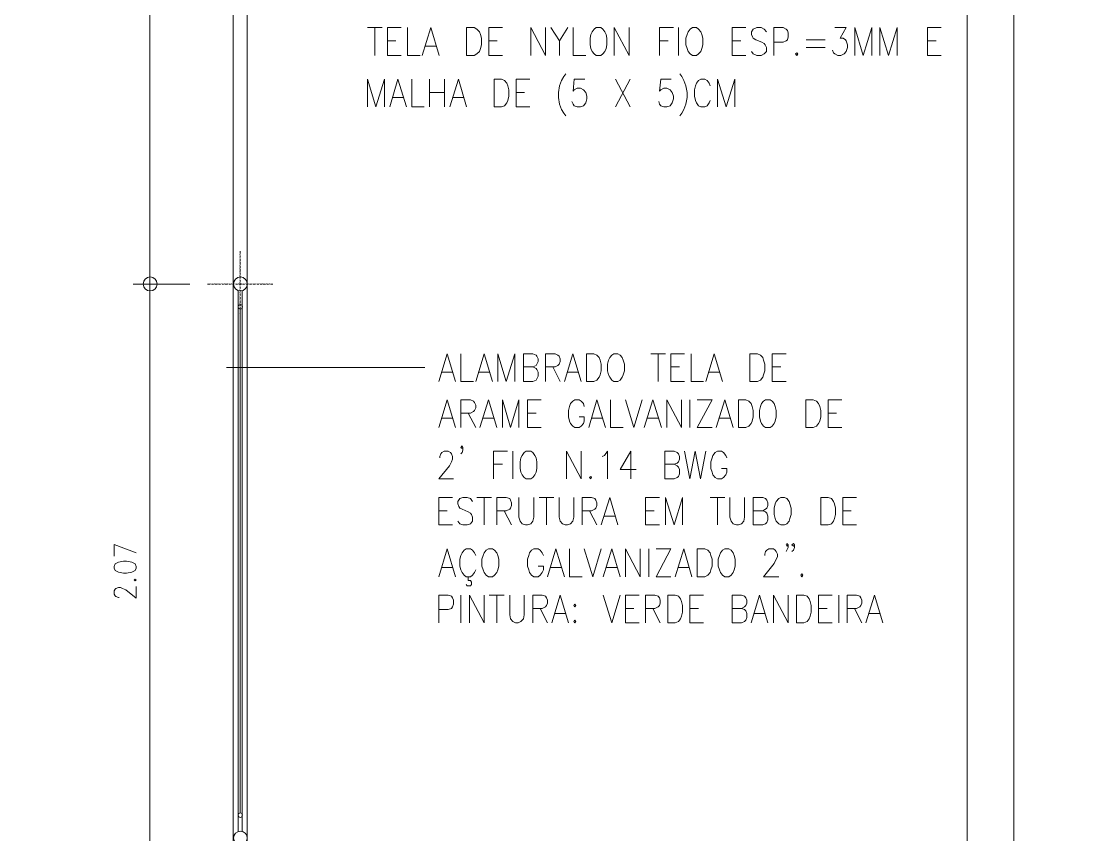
# Model space of a CAD drawing. Header units: millimetres. Extents: x 2928 to 3112, y 1220 to 1280.
# Drawn here: x 3067.89 to 3075.62, y 1264.13 to 1270 of the extents above; entities that cross this region are included whole.
import ezdxf

# ---------------------------------------------------------------- set-up
doc = ezdxf.new("R2010")
doc.units = ezdxf.units.MM

msp = doc.modelspace()

# ---------------------------------------------------------------- linework, layer by layer
at = {"color": 7, "linetype": 'Continuous', "lineweight": 20, "true_color": 0x000007}
for points in [[(3050.32489, 1258.80136), (3049.20514, 1258.80136), (3049.20514, 1278.52352), (3074.72122, 1278.52352), (3074.72122, 1258.80136), (3060.82607, 1258.80136)], [(3070.38943, 1269.95752), (3070.49528, 1269.95752), (3070.49528, 1269.95752)], [(3070.44235, 1269.95752), (3070.44235, 1269.75573), (3070.44235, 1269.75573)], [(3070.53332, 1269.75573), (3070.53332, 1269.95752), (3070.63256, 1269.95752)], [(3070.67887, 1269.95752), (3070.67887, 1269.75573), (3070.76984, 1269.75573)], [(3070.78473, 1269.75573), (3070.84593, 1269.95752), (3070.90713, 1269.75573)], [(3071.26604, 1269.75573), (3071.26604, 1269.95752), (3071.36528, 1269.95752)], [(3071.57037, 1269.75573), (3071.57037, 1269.95752), (3071.67623, 1269.75573), (3071.67623, 1269.95752)], [(3071.71427, 1269.95752), (3071.77547, 1269.86159), (3071.77547, 1269.75573)], [(3071.83667, 1269.95752), (3071.77547, 1269.86159), (3071.77547, 1269.86159)], [(3071.87471, 1269.95752), (3071.87471, 1269.75573), (3071.96568, 1269.75573)], [(3072.17077, 1269.75573), (3072.17077, 1269.95752), (3072.27994, 1269.75573), (3072.27994, 1269.95752)], [(3072.49992, 1269.75573), (3072.49992, 1269.95752), (3072.59916, 1269.95752)], [(3072.6372, 1269.95752), (3072.6372, 1269.75573), (3072.6372, 1269.75573)], [(3073.02423, 1269.75573), (3073.02423, 1269.95752), (3073.12347, 1269.95752)], [(3073.27067, 1269.92774), (3073.25413, 1269.94594), (3073.23263, 1269.95752), (3073.20121, 1269.95752), (3073.1764, 1269.94594), (3073.16317, 1269.92774), (3073.16317, 1269.9079), (3073.17144, 1269.8897), (3073.1764, 1269.88143), (3073.19459, 1269.86986), (3073.23925, 1269.85166), (3073.25413, 1269.84339), (3073.2624, 1269.83181), (3073.27067, 1269.81362), (3073.27067, 1269.7855), (3073.25413, 1269.76731), (3073.23263, 1269.75573), (3073.20121, 1269.75573), (3073.1764, 1269.76731), (3073.16317, 1269.7855)], [(3073.3236, 1269.75573), (3073.3236, 1269.95752), (3073.39142, 1269.95752), (3073.41457, 1269.94594), (3073.42284, 1269.93767), (3073.42946, 1269.91947), (3073.42946, 1269.8897), (3073.42284, 1269.86986), (3073.41457, 1269.86159), (3073.39142, 1269.85166), (3073.3236, 1269.85166)], [(3073.76522, 1269.95752), (3073.84792, 1269.95752), (3073.80326, 1269.88143), (3073.82476, 1269.88143), (3073.8413, 1269.86986), (3073.84792, 1269.86159), (3073.85619, 1269.83181), (3073.85619, 1269.81362), (3073.84792, 1269.7855), (3073.83303, 1269.76731), (3073.80987, 1269.75573), (3073.78672, 1269.75573), (3073.76522, 1269.76731), (3073.75695, 1269.77558), (3073.74868, 1269.79377)], [(3073.90911, 1269.75573), (3073.90911, 1269.95752), (3073.97031, 1269.75573), (3074.03316, 1269.95752), (3074.03316, 1269.75573)], [(3074.09105, 1269.75573), (3074.09105, 1269.95752), (3074.1539, 1269.75573), (3074.2151, 1269.95752), (3074.2151, 1269.75573)], [(3074.43508, 1269.75573), (3074.43508, 1269.95752), (3074.53432, 1269.95752)], [(3070.53332, 1269.86159), (3070.59452, 1269.86159), (3070.59452, 1269.86159)], [(3071.26604, 1269.86159), (3071.32724, 1269.86159), (3071.32724, 1269.86159)], [(3072.49992, 1269.86159), (3072.56111, 1269.86159), (3072.56111, 1269.86159)], [(3073.02423, 1269.86159), (3073.08543, 1269.86159), (3073.08543, 1269.86159)], [(3073.55847, 1269.86986), (3073.69575, 1269.86986), (3073.69575, 1269.86986)], [(3074.43508, 1269.86159), (3074.49628, 1269.86159), (3074.49628, 1269.86159)], [(3070.80789, 1269.82354), (3070.88397, 1269.82354), (3070.88397, 1269.82354)], [(3073.55847, 1269.81362), (3073.69575, 1269.81362), (3073.69575, 1269.81362)], [(3070.53332, 1269.75573), (3070.63256, 1269.75573), (3070.63256, 1269.75573)], [(3071.26604, 1269.75573), (3071.36528, 1269.75573), (3071.36528, 1269.75573)], [(3073.02423, 1269.75573), (3073.12347, 1269.75573), (3073.12347, 1269.75573)], [(3074.43508, 1269.75573), (3074.53432, 1269.75573), (3074.53432, 1269.75573)], [(3071.82178, 1269.62341), (3071.80689, 1269.60356), (3071.79035, 1269.57545), (3071.77547, 1269.5374), (3071.76885, 1269.48944), (3071.76885, 1269.4514), (3071.77547, 1269.40508), (3071.79035, 1269.36704), (3071.80689, 1269.33892), (3071.82178, 1269.32073)], [(3072.64547, 1269.62341), (3072.66035, 1269.60356), (3072.67524, 1269.57545), (3072.69012, 1269.5374), (3072.69839, 1269.48944), (3072.69839, 1269.4514), (3072.69012, 1269.40508), (3072.67524, 1269.36704), (3072.66035, 1269.33892), (3072.64547, 1269.32073)], [(3070.38943, 1269.38524), (3070.38943, 1269.58537), (3070.45062, 1269.38524), (3070.51182, 1269.58537), (3070.51182, 1269.38524)], [(3070.54986, 1269.38524), (3070.60941, 1269.58537), (3070.6706, 1269.38524)], [(3070.70865, 1269.58537), (3070.70865, 1269.38524), (3070.79962, 1269.38524)], [(3070.83766, 1269.58537), (3070.83766, 1269.38524), (3070.83766, 1269.38524)], [(3070.94517, 1269.58537), (3070.94517, 1269.38524), (3070.94517, 1269.38524)], [(3070.98321, 1269.38524), (3071.04606, 1269.58537), (3071.10395, 1269.38524)], [(3071.46452, 1269.38524), (3071.46452, 1269.58537), (3071.5621, 1269.58537)], [(3071.95906, 1269.58537), (3071.88298, 1269.58537), (3071.87471, 1269.49936), (3071.88298, 1269.50763), (3071.90448, 1269.51921), (3071.92764, 1269.51921), (3071.95079, 1269.50763), (3071.96568, 1269.48944), (3071.97395, 1269.46132), (3071.97395, 1269.44313), (3071.96568, 1269.41335), (3071.95079, 1269.39351), (3071.92764, 1269.38524), (3071.90448, 1269.38524), (3071.88298, 1269.39351), (3071.87471, 1269.40508), (3071.86644, 1269.42328)], [(3072.1807, 1269.58537), (3072.28655, 1269.38524), (3072.28655, 1269.38524)], [(3072.28655, 1269.58537), (3072.1807, 1269.38524), (3072.1807, 1269.38524)], [(3072.58427, 1269.58537), (3072.50819, 1269.58537), (3072.49992, 1269.49936), (3072.50819, 1269.50763), (3072.53134, 1269.51921), (3072.55284, 1269.51921), (3072.576, 1269.50763), (3072.59089, 1269.48944), (3072.59916, 1269.46132), (3072.59916, 1269.44313), (3072.59089, 1269.41335), (3072.576, 1269.39351), (3072.55284, 1269.38524), (3072.53134, 1269.38524), (3072.50819, 1269.39351), (3072.49992, 1269.40508), (3072.4933, 1269.42328)], [(3072.86545, 1269.5374), (3072.85718, 1269.55725), (3072.84229, 1269.57545), (3072.82741, 1269.58537), (3072.79763, 1269.58537), (3072.78109, 1269.57545), (3072.76621, 1269.55725), (3072.75959, 1269.5374), (3072.75132, 1269.50763), (3072.75132, 1269.46132), (3072.75959, 1269.43155), (3072.76621, 1269.41335), (3072.78109, 1269.39351), (3072.79763, 1269.38524), (3072.82741, 1269.38524), (3072.84229, 1269.39351), (3072.85718, 1269.41335), (3072.86545, 1269.43155)], [(3072.91838, 1269.38524), (3072.91838, 1269.58537), (3072.97957, 1269.38524), (3073.04242, 1269.58537), (3073.04242, 1269.38524)], [(3070.83766, 1269.48944), (3070.94517, 1269.48944), (3070.94517, 1269.48944)], [(3071.46452, 1269.48944), (3071.52406, 1269.48944), (3071.52406, 1269.48944)], [(3070.57137, 1269.4514), (3070.64745, 1269.4514), (3070.64745, 1269.4514)], [(3071.00636, 1269.4514), (3071.0841, 1269.4514), (3071.0841, 1269.4514)], [(3071.46452, 1269.38524), (3071.5621, 1269.38524), (3071.5621, 1269.38524)], [(3068.81814, 1267.98596), (3068.81814, 1268.22579), (3068.81814, 1268.22579)], [(3068.81814, 1268.22579), (3068.81814, 1267.98596), (3068.81814, 1267.98596)], [(3068.6974, 1268.10505), (3068.93888, 1268.10505), (3068.93888, 1268.10505)], [(3068.93888, 1268.10505), (3068.6974, 1268.10505), (3068.6974, 1268.10505)], [(3069.46981, 1267.92476), (3069.46981, 1264.28599), (3069.46981, 1264.28599)], [(3070.90547, 1267.4021), (3070.96501, 1267.60224), (3071.02621, 1267.4021)], [(3071.06425, 1267.60224), (3071.06425, 1267.4021), (3071.15522, 1267.4021)], [(3071.17176, 1267.4021), (3071.23131, 1267.60224), (3071.2925, 1267.4021)], [(3071.33055, 1267.4021), (3071.33055, 1267.60224), (3071.39174, 1267.4021), (3071.4546, 1267.60224), (3071.4546, 1267.4021)], [(3071.58361, 1267.50796), (3071.60676, 1267.49638), (3071.61338, 1267.48811), (3071.62165, 1267.46992), (3071.62165, 1267.44015), (3071.61338, 1267.4203), (3071.60676, 1267.41203), (3071.58361, 1267.4021), (3071.51579, 1267.4021), (3071.51579, 1267.60224), (3071.58361, 1267.60224), (3071.60676, 1267.59231), (3071.61338, 1267.58404), (3071.62165, 1267.5642), (3071.62165, 1267.546), (3071.61338, 1267.52615), (3071.60676, 1267.51623), (3071.58361, 1267.50796), (3071.51579, 1267.50796)], [(3071.67458, 1267.4021), (3071.67458, 1267.60224), (3071.74404, 1267.60224), (3071.76555, 1267.59231), (3071.77382, 1267.58404), (3071.78209, 1267.5642), (3071.78209, 1267.546), (3071.77382, 1267.52615), (3071.76555, 1267.51623), (3071.74404, 1267.50796), (3071.67458, 1267.50796)], [(3071.81186, 1267.4021), (3071.87305, 1267.60224), (3071.9326, 1267.4021)], [(3072.43541, 1267.60224), (3072.54127, 1267.60224), (3072.54127, 1267.60224)], [(3072.48834, 1267.60224), (3072.48834, 1267.4021), (3072.48834, 1267.4021)], [(3072.58096, 1267.4021), (3072.58096, 1267.60224), (3072.6802, 1267.60224)], [(3072.72651, 1267.60224), (3072.72651, 1267.4021), (3072.81748, 1267.4021)], [(3072.83237, 1267.4021), (3072.89357, 1267.60224), (3072.95476, 1267.4021)], [(3073.31202, 1267.4021), (3073.31202, 1267.60224), (3073.41292, 1267.60224)], [(3070.92697, 1267.46992), (3071.00306, 1267.46992), (3071.00306, 1267.46992)], [(3071.19327, 1267.46992), (3071.26935, 1267.46992), (3071.26935, 1267.46992)], [(3071.7275, 1267.50796), (3071.78209, 1267.4021), (3071.78209, 1267.4021)], [(3071.83501, 1267.46992), (3071.9111, 1267.46992), (3071.9111, 1267.46992)], [(3072.58096, 1267.50796), (3072.64216, 1267.50796), (3072.64216, 1267.50796)], [(3072.85552, 1267.46992), (3072.93161, 1267.46992), (3072.93161, 1267.46992)], [(3073.31202, 1267.50796), (3073.37488, 1267.50796), (3073.37488, 1267.50796)], [(3072.58096, 1267.4021), (3072.6802, 1267.4021), (3072.6802, 1267.4021)], [(3073.31202, 1267.4021), (3073.41292, 1267.4021), (3073.41292, 1267.4021)], [(3070.90547, 1267.06965), (3070.96501, 1267.26813), (3071.02621, 1267.06965)], [(3071.06425, 1267.06965), (3071.06425, 1267.26813), (3071.13372, 1267.26813), (3071.15522, 1267.25986), (3071.16349, 1267.24994), (3071.17176, 1267.23009), (3071.17176, 1267.2119), (3071.16349, 1267.19205), (3071.15522, 1267.18378), (3071.13372, 1267.17385), (3071.06425, 1267.17385)], [(3071.20154, 1267.06965), (3071.26273, 1267.26813), (3071.32393, 1267.06965)], [(3071.36363, 1267.06965), (3071.36363, 1267.26813), (3071.42152, 1267.06965), (3071.48271, 1267.26813), (3071.48271, 1267.06965)], [(3071.54556, 1267.06965), (3071.54556, 1267.26813), (3071.6448, 1267.26813)], [(3071.95575, 1267.22182), (3071.94914, 1267.24167), (3071.9326, 1267.25986), (3071.91771, 1267.26813), (3071.88794, 1267.26813), (3071.87305, 1267.25986), (3071.85651, 1267.24167), (3071.8499, 1267.22182), (3071.84163, 1267.19205), (3071.84163, 1267.14574), (3071.8499, 1267.11596), (3071.85651, 1267.09777), (3071.87305, 1267.07792), (3071.88794, 1267.06965), (3071.91771, 1267.06965), (3071.9326, 1267.07792), (3071.94914, 1267.09777), (3071.95575, 1267.11596), (3071.95575, 1267.14574), (3071.91771, 1267.14574)], [(3071.98718, 1267.06965), (3072.04672, 1267.26813), (3072.10792, 1267.06965)], [(3072.14596, 1267.26813), (3072.14596, 1267.06965), (3072.23693, 1267.06965)], [(3072.25347, 1267.26813), (3072.31302, 1267.06965), (3072.37421, 1267.26813)], [(3072.3891, 1267.06965), (3072.4503, 1267.26813), (3072.51315, 1267.06965)], [(3072.55119, 1267.06965), (3072.55119, 1267.26813), (3072.65704, 1267.06965), (3072.65704, 1267.26813)], [(3072.71824, 1267.26813), (3072.71824, 1267.06965), (3072.71824, 1267.06965)], [(3072.87868, 1267.06965), (3072.77117, 1267.06965), (3072.87868, 1267.26813), (3072.77117, 1267.26813)], [(3072.90845, 1267.06965), (3072.96965, 1267.26813), (3073.03085, 1267.06965)], [(3073.71725, 1267.06965), (3073.71725, 1267.26813), (3073.81649, 1267.26813)], [(3071.11718, 1267.17385), (3071.17176, 1267.06965), (3071.17176, 1267.06965)], [(3071.54556, 1267.17385), (3071.60676, 1267.17385), (3071.60676, 1267.17385)], [(3073.71725, 1267.17385), (3073.77845, 1267.17385), (3073.77845, 1267.17385)], [(3070.92697, 1267.13581), (3071.00306, 1267.13581), (3071.00306, 1267.13581)], [(3071.22469, 1267.13581), (3071.30077, 1267.13581), (3071.30077, 1267.13581)], [(3071.54556, 1267.06965), (3071.6448, 1267.06965), (3071.6448, 1267.06965)], [(3072.00868, 1267.13581), (3072.08476, 1267.13581), (3072.08476, 1267.13581)], [(3072.41225, 1267.13581), (3072.48834, 1267.13581), (3072.48834, 1267.13581)], [(3072.93161, 1267.13581), (3073.00769, 1267.13581), (3073.00769, 1267.13581)], [(3073.71725, 1267.06965), (3073.81649, 1267.06965), (3073.81649, 1267.06965)], [(3071.07914, 1266.92576), (3071.07252, 1266.91749), (3071.06425, 1266.92576), (3071.07252, 1266.93568), (3071.07914, 1266.92576), (3071.07914, 1266.90591), (3071.07252, 1266.88771), (3071.06425, 1266.87944)], [(3070.91209, 1266.84967), (3070.91209, 1266.8596), (3070.92036, 1266.87944), (3070.92697, 1266.88771), (3070.94351, 1266.89764), (3070.97328, 1266.89764), (3070.98817, 1266.88771), (3070.99644, 1266.87944), (3071.00306, 1266.8596), (3071.00306, 1266.8414), (3070.99644, 1266.82155), (3070.98155, 1266.79178), (3070.90547, 1266.69751), (3071.01133, 1266.69751)], [(3071.30077, 1266.69751), (3071.30077, 1266.89764), (3071.40167, 1266.89764)], [(3071.43971, 1266.89764), (3071.43971, 1266.69751), (3071.43971, 1266.69751)], [(3071.82674, 1266.69751), (3071.82674, 1266.89764), (3071.9326, 1266.69751), (3071.9326, 1266.89764)], [(3072.08476, 1266.8596), (3072.1013, 1266.86787), (3072.12281, 1266.89764), (3072.12281, 1266.69751)], [(3072.29151, 1266.69751), (3072.29151, 1266.89764), (3072.21543, 1266.76532), (3072.32956, 1266.76532)], [(3072.60412, 1266.80336), (3072.62727, 1266.79178), (3072.63554, 1266.78351), (3072.64216, 1266.76532), (3072.64216, 1266.73555), (3072.63554, 1266.7157), (3072.62727, 1266.70743), (3072.60412, 1266.69751), (3072.5363, 1266.69751), (3072.5363, 1266.89764), (3072.60412, 1266.89764), (3072.62727, 1266.88771), (3072.63554, 1266.87944), (3072.64216, 1266.8596), (3072.64216, 1266.8414), (3072.63554, 1266.82155), (3072.62727, 1266.81163), (3072.60412, 1266.80336), (3072.5363, 1266.80336)], [(3072.6802, 1266.89764), (3072.71824, 1266.69751), (3072.75628, 1266.89764), (3072.79433, 1266.69751), (3072.83237, 1266.89764)], [(3072.98453, 1266.84967), (3072.97792, 1266.86787), (3072.96138, 1266.88771), (3072.94649, 1266.89764), (3072.91672, 1266.89764), (3072.90184, 1266.88771), (3072.8853, 1266.86787), (3072.87868, 1266.84967), (3072.87041, 1266.82155), (3072.87041, 1266.77359), (3072.87868, 1266.74547), (3072.8853, 1266.72728), (3072.90184, 1266.70743), (3072.91672, 1266.69751), (3072.94649, 1266.69751), (3072.96138, 1266.70743), (3072.97792, 1266.72728), (3072.98453, 1266.74547), (3072.98453, 1266.77359), (3072.94649, 1266.77359)], [(3071.30077, 1266.80336), (3071.36363, 1266.80336), (3071.36363, 1266.80336)], [(3070.90547, 1266.36505), (3070.90547, 1266.56353), (3071.00306, 1266.56353)], [(3071.14861, 1266.53541), (3071.13372, 1266.55526), (3071.11057, 1266.56353), (3071.07914, 1266.56353), (3071.05764, 1266.55526), (3071.0411, 1266.53541), (3071.0411, 1266.51722), (3071.04937, 1266.49737), (3071.05764, 1266.48745), (3071.07252, 1266.47918), (3071.11718, 1266.45933), (3071.13372, 1266.44941), (3071.14034, 1266.44114), (3071.14861, 1266.42129), (3071.14861, 1266.39152), (3071.13372, 1266.37332), (3071.11057, 1266.36505), (3071.07914, 1266.36505), (3071.05764, 1266.37332), (3071.0411, 1266.39152)], [(3071.17838, 1266.56353), (3071.28589, 1266.56353), (3071.28589, 1266.56353)], [(3071.23131, 1266.56353), (3071.23131, 1266.36505), (3071.23131, 1266.36505)], [(3071.32393, 1266.36505), (3071.32393, 1266.56353), (3071.39174, 1266.56353), (3071.41655, 1266.55526), (3071.42152, 1266.54368), (3071.42979, 1266.52549), (3071.42979, 1266.50564), (3071.42152, 1266.48745), (3071.41655, 1266.47918), (3071.39174, 1266.4676), (3071.32393, 1266.4676)], [(3071.48271, 1266.56353), (3071.48271, 1266.42129), (3071.49264, 1266.39152), (3071.50752, 1266.37332), (3071.53068, 1266.36505), (3071.54556, 1266.36505), (3071.56872, 1266.37332), (3071.58361, 1266.39152), (3071.59188, 1266.42129), (3071.59188, 1266.56353)], [(3071.62992, 1266.56353), (3071.73577, 1266.56353), (3071.73577, 1266.56353)], [(3071.68285, 1266.56353), (3071.68285, 1266.36505), (3071.68285, 1266.36505)], [(3071.77382, 1266.56353), (3071.77382, 1266.42129), (3071.78209, 1266.39152), (3071.79697, 1266.37332), (3071.81847, 1266.36505), (3071.83501, 1266.36505), (3071.85651, 1266.37332), (3071.87305, 1266.39152), (3071.87967, 1266.42129), (3071.87967, 1266.56353)], [(3071.94087, 1266.36505), (3071.94087, 1266.56353), (3072.00868, 1266.56353), (3072.03184, 1266.55526), (3072.04011, 1266.54368), (3072.04672, 1266.52549), (3072.04672, 1266.50564), (3072.04011, 1266.48745), (3072.03184, 1266.47918), (3072.00868, 1266.4676), (3071.94087, 1266.4676)], [(3072.07815, 1266.36505), (3072.13935, 1266.56353), (3072.19889, 1266.36505)], [(3072.39737, 1266.36505), (3072.39737, 1266.56353), (3072.49826, 1266.56353)], [(3072.54127, 1266.36505), (3072.54127, 1266.56353), (3072.60412, 1266.36505), (3072.66531, 1266.56353), (3072.66531, 1266.36505)], [(3072.86379, 1266.56353), (3072.96965, 1266.56353), (3072.96965, 1266.56353)], [(3072.91672, 1266.56353), (3072.91672, 1266.36505), (3072.91672, 1266.36505)], [(3073.00769, 1266.56353), (3073.00769, 1266.42129), (3073.01596, 1266.39152), (3073.03085, 1266.37332), (3073.054, 1266.36505), (3073.06889, 1266.36505), (3073.09204, 1266.37332), (3073.10693, 1266.39152), (3073.11355, 1266.42129), (3073.11355, 1266.56353)], [(3073.24421, 1266.4676), (3073.26571, 1266.45933), (3073.27398, 1266.44941), (3073.28225, 1266.42956), (3073.28225, 1266.4031), (3073.27398, 1266.38325), (3073.26571, 1266.37332), (3073.24421, 1266.36505), (3073.17474, 1266.36505), (3073.17474, 1266.56353), (3073.24421, 1266.56353), (3073.26571, 1266.55526), (3073.27398, 1266.54368), (3073.28225, 1266.52549), (3073.28225, 1266.50564), (3073.27398, 1266.48745), (3073.26571, 1266.47918), (3073.24421, 1266.4676), (3073.17474, 1266.4676)], [(3073.82311, 1266.36505), (3073.82311, 1266.56353), (3073.92235, 1266.56353)], [(3070.90547, 1266.4676), (3070.96501, 1266.4676), (3070.96501, 1266.4676)], [(3071.37686, 1266.4676), (3071.42979, 1266.36505), (3071.42979, 1266.36505)], [(3071.9938, 1266.4676), (3072.04672, 1266.36505), (3072.04672, 1266.36505)], [(3072.39737, 1266.4676), (3072.46022, 1266.4676), (3072.46022, 1266.4676)], [(3073.82311, 1266.4676), (3073.8843, 1266.4676), (3073.8843, 1266.4676)], [(3072.1013, 1266.42956), (3072.17739, 1266.42956), (3072.17739, 1266.42956)], [(3070.90547, 1266.36505), (3071.00306, 1266.36505), (3071.00306, 1266.36505)], [(3072.39737, 1266.36505), (3072.49826, 1266.36505), (3072.49826, 1266.36505)], [(3073.82311, 1266.36505), (3073.92235, 1266.36505), (3073.92235, 1266.36505)], [(3068.7189, 1266.16327), (3068.55846, 1266.22446), (3068.55846, 1266.14011)], [(3073.4278, 1266.22116), (3073.41788, 1266.21123), (3073.41292, 1266.22116), (3073.41788, 1266.23108), (3073.4278, 1266.22116), (3073.4278, 1266.20131), (3073.41788, 1266.18312), (3073.41292, 1266.17319)], [(3073.47412, 1266.22116), (3073.46585, 1266.21123), (3073.45592, 1266.22116), (3073.46585, 1266.23108), (3073.47412, 1266.22116), (3073.47412, 1266.20131), (3073.46585, 1266.18312), (3073.45592, 1266.17319)], [(3070.90547, 1265.99125), (3070.96501, 1266.19304), (3071.02621, 1265.99125)], [(3071.17176, 1266.14507), (3071.16349, 1266.16327), (3071.14861, 1266.18312), (3071.13372, 1266.19304), (3071.1023, 1266.19304), (3071.08741, 1266.18312), (3071.07252, 1266.16327), (3071.06425, 1266.14507), (3071.05764, 1266.11696), (3071.05764, 1266.06734), (3071.06425, 1266.04087), (3071.07252, 1266.02102), (3071.08741, 1266.00283), (3071.1023, 1265.99125), (3071.13372, 1265.99125), (3071.14861, 1266.00283), (3071.16349, 1266.02102), (3071.17176, 1266.04087)], [(3071.65969, 1266.14507), (3071.65142, 1266.16327), (3071.63653, 1266.18312), (3071.62165, 1266.19304), (3071.59188, 1266.19304), (3071.57534, 1266.18312), (3071.56045, 1266.16327), (3071.55383, 1266.14507), (3071.54556, 1266.11696), (3071.54556, 1266.06734), (3071.55383, 1266.04087), (3071.56045, 1266.02102), (3071.57534, 1266.00283), (3071.59188, 1265.99125), (3071.62165, 1265.99125), (3071.63653, 1266.00283), (3071.65142, 1266.02102), (3071.65969, 1266.04087), (3071.65969, 1266.06734), (3071.62165, 1266.06734)], [(3071.68946, 1265.99125), (3071.75066, 1266.19304), (3071.81186, 1265.99125)], [(3071.8499, 1266.19304), (3071.8499, 1265.99125), (3071.94087, 1265.99125)], [(3071.95575, 1266.19304), (3072.01695, 1265.99125), (3072.07815, 1266.19304)], [(3072.09303, 1265.99125), (3072.15423, 1266.19304), (3072.21543, 1265.99125)], [(3072.25347, 1265.99125), (3072.25347, 1266.19304), (3072.35933, 1265.99125), (3072.35933, 1266.19304)], [(3072.42218, 1266.19304), (3072.42218, 1265.99125), (3072.42218, 1265.99125)], [(3072.58096, 1265.99125), (3072.47511, 1265.99125), (3072.58096, 1266.19304), (3072.47511, 1266.19304)], [(3072.61239, 1265.99125), (3072.67358, 1266.19304), (3072.73313, 1265.99125)], [(3073.2591, 1266.14507), (3073.2591, 1266.155), (3073.26571, 1266.17319), (3073.27398, 1266.18312), (3073.28887, 1266.19304), (3073.32195, 1266.19304), (3073.33518, 1266.18312), (3073.3418, 1266.17319), (3073.35007, 1266.155), (3073.35007, 1266.13515), (3073.3418, 1266.11696), (3073.32691, 1266.08718), (3073.25083, 1265.99125), (3073.35999, 1265.99125)], [(3070.92697, 1266.05907), (3071.00306, 1266.05907), (3071.00306, 1266.05907)], [(3071.1023, 1265.93502), (3071.11057, 1265.92675), (3071.13372, 1265.92675), (3071.14034, 1265.93502), (3071.14034, 1265.95321), (3071.13372, 1265.96479), (3071.11718, 1265.96479), (3071.11718, 1265.99125)], [(3071.71262, 1266.05907), (3071.7887, 1266.05907), (3071.7887, 1266.05907)], [(3072.11619, 1266.05907), (3072.19227, 1266.05907), (3072.19227, 1266.05907)], [(3072.63554, 1266.05907), (3072.71163, 1266.05907), (3072.71163, 1266.05907)], [(3068.5965, 1265.84074), (3068.58989, 1265.84074), (3068.57169, 1265.84736), (3068.56673, 1265.85232), (3068.55846, 1265.86555), (3068.55846, 1265.89036), (3068.56673, 1265.90028), (3068.57169, 1265.9069), (3068.58989, 1265.91351), (3068.60477, 1265.91351), (3068.61966, 1265.9069), (3068.64282, 1265.89698), (3068.7189, 1265.83578), (3068.7189, 1265.92013)], [(3070.90547, 1265.6588), (3070.90547, 1265.85893), (3070.97328, 1265.85893), (3070.99644, 1265.85066), (3071.00306, 1265.83909), (3071.01133, 1265.82089), (3071.01133, 1265.79277), (3071.00306, 1265.77458), (3070.99644, 1265.763), (3070.97328, 1265.75473), (3070.90547, 1265.75473)], [(3071.06425, 1265.85893), (3071.06425, 1265.6588), (3071.06425, 1265.6588)], [(3071.12545, 1265.6588), (3071.12545, 1265.85893), (3071.23131, 1265.6588), (3071.23131, 1265.85893)], [(3071.26935, 1265.85893), (3071.37686, 1265.85893), (3071.37686, 1265.85893)], [(3071.32393, 1265.85893), (3071.32393, 1265.6588), (3071.32393, 1265.6588)], [(3071.41655, 1265.85893), (3071.41655, 1265.71669), (3071.42152, 1265.68692), (3071.43971, 1265.66872), (3071.45956, 1265.6588), (3071.47775, 1265.6588), (3071.4976, 1265.66872), (3071.51579, 1265.68692), (3071.52241, 1265.71669), (3071.52241, 1265.85893)], [(3071.58361, 1265.6588), (3071.58361, 1265.85893), (3071.65142, 1265.85893), (3071.67458, 1265.85066), (3071.68285, 1265.83909), (3071.68946, 1265.82089), (3071.68946, 1265.80104), (3071.68285, 1265.78285), (3071.67458, 1265.77458), (3071.65142, 1265.763), (3071.58361, 1265.763)], [(3071.72089, 1265.6588), (3071.78209, 1265.85893), (3071.84163, 1265.6588)], [(3072.09303, 1265.85893), (3072.15423, 1265.6588), (3072.21543, 1265.85893)], [(3072.25347, 1265.6588), (3072.25347, 1265.85893), (3072.35106, 1265.85893)], [(3072.39737, 1265.6588), (3072.39737, 1265.85893), (3072.46518, 1265.85893), (3072.48834, 1265.85066), (3072.49826, 1265.83909), (3072.50322, 1265.82089), (3072.50322, 1265.80104), (3072.49826, 1265.78285), (3072.48834, 1265.77458), (3072.46518, 1265.763), (3072.39737, 1265.763)], [(3072.71824, 1265.6588), (3072.71824, 1265.85893), (3072.81748, 1265.85893)], [(3073.09204, 1265.763), (3073.11355, 1265.75473), (3073.12182, 1265.74481), (3073.13009, 1265.72496), (3073.13009, 1265.69684), (3073.12182, 1265.67865), (3073.11355, 1265.66872), (3073.09204, 1265.6588), (3073.02258, 1265.6588), (3073.02258, 1265.85893), (3073.09204, 1265.85893), (3073.11355, 1265.85066), (3073.12182, 1265.83909), (3073.13009, 1265.82089), (3073.13009, 1265.80104), (3073.12182, 1265.78285), (3073.11355, 1265.77458), (3073.09204, 1265.763), (3073.02258, 1265.763)], [(3073.15986, 1265.6588), (3073.22105, 1265.85893), (3073.28225, 1265.6588)], [(3073.32195, 1265.6588), (3073.32195, 1265.85893), (3073.4278, 1265.6588), (3073.4278, 1265.85893)], [(3073.64778, 1265.6588), (3073.64778, 1265.85893), (3073.74702, 1265.85893)], [(3073.79333, 1265.85893), (3073.79333, 1265.6588), (3073.79333, 1265.6588)], [(3073.85453, 1265.6588), (3073.85453, 1265.85893), (3073.92235, 1265.85893), (3073.9455, 1265.85066), (3073.95212, 1265.83909), (3073.96039, 1265.82089), (3073.96039, 1265.80104), (3073.95212, 1265.78285), (3073.9455, 1265.77458), (3073.92235, 1265.763), (3073.85453, 1265.763)], [(3073.99016, 1265.6588), (3074.05136, 1265.85893), (3074.11255, 1265.6588)], [(3071.63653, 1265.763), (3071.68946, 1265.6588), (3071.68946, 1265.6588)], [(3072.25347, 1265.763), (3072.31302, 1265.763), (3072.31302, 1265.763)], [(3072.4503, 1265.763), (3072.50322, 1265.6588), (3072.50322, 1265.6588)], [(3072.71824, 1265.763), (3072.77944, 1265.763), (3072.77944, 1265.763)], [(3073.64778, 1265.763), (3073.70898, 1265.763), (3073.70898, 1265.763)], [(3073.90746, 1265.763), (3073.96039, 1265.6588), (3073.96039, 1265.6588)], [(3071.74404, 1265.72496), (3071.81847, 1265.72496), (3071.81847, 1265.72496)], [(3073.18301, 1265.72496), (3073.2591, 1265.72496), (3073.2591, 1265.72496)], [(3074.01332, 1265.72496), (3074.0894, 1265.72496), (3074.0894, 1265.72496)], [(3072.25347, 1265.6588), (3072.35106, 1265.6588), (3072.35106, 1265.6588)], [(3072.71824, 1265.6588), (3072.81748, 1265.6588), (3072.81748, 1265.6588)], [(3073.64778, 1265.6588), (3073.74702, 1265.6588), (3073.74702, 1265.6588)]]:
    msp.add_lwpolyline(points, dxfattribs=at)
at = {"color": 7, "linetype": 'Continuous', "lineweight": 9, "true_color": 0x000007}
msp.add_lwpolyline([(3076.18335, 1258.80136), (3075.05864, 1258.80136), (3075.05864, 1278.52352), (3094.76095, 1278.52352), (3094.76095, 1258.80136), (3086.68287, 1258.80136)], dxfattribs=at)
at = {"color": 7, "linetype": 'Continuous', "lineweight": 5, "true_color": 0x000007}
for points in [[(3069.51943, 1263.95519), (3069.51943, 1275.05676), (3069.41854, 1275.05676), (3069.41854, 1263.95519)], [(3069.45492, 1264.2678), (3069.45492, 1268.05874), (3069.45492, 1268.05874)], [(3069.4847, 1268.05874), (3069.4847, 1264.2678), (3069.4847, 1264.2678)], [(3069.45492, 1264.15202), (3069.45492, 1264.2678), (3069.45492, 1264.2678)], [(3069.4847, 1264.15202), (3069.4847, 1264.2678), (3069.4847, 1264.2678)]]:
    msp.add_lwpolyline(points, dxfattribs=at)
at = {"color": 253, "linetype": 'Continuous', "lineweight": 5, "true_color": 0x9a9a9a}
for points in [[(3068.81814, 1274.90625), (3068.81814, 1268.20594), (3068.81814, 1268.20594)], [(3069.10593, 1268.10505), (3068.79829, 1268.10505), (3068.79829, 1268.10505)], [(3069.10593, 1268.10505), (3068.79829, 1268.10505), (3068.79829, 1268.10505)], [(3068.81814, 1264.05443), (3068.81814, 1268.00581), (3068.81814, 1268.00581)], [(3069.37057, 1267.503), (3069.9842, 1267.503), (3070.80458, 1267.503)]]:
    msp.add_lwpolyline(points, dxfattribs=at)
at = {"color": 7, "linetype": 'Continuous', "lineweight": 20, "true_color": 0x000007}
for points in [[(3071.10395, 1269.75573), (3071.10395, 1269.95752), (3071.16019, 1269.95752), (3071.18003, 1269.94594), (3071.19823, 1269.92774), (3071.20484, 1269.9079), (3071.21311, 1269.88143), (3071.21311, 1269.83181), (3071.20484, 1269.80535), (3071.19823, 1269.7855), (3071.18003, 1269.76731), (3071.16019, 1269.75573)], [(3072.04176, 1269.95752), (3072.02688, 1269.94594), (3072.01199, 1269.92774), (3072.00372, 1269.9079), (3071.99876, 1269.88143), (3071.99876, 1269.83181), (3072.00372, 1269.80535), (3072.01199, 1269.7855), (3072.02688, 1269.76731), (3072.04176, 1269.75573), (3072.07484, 1269.75573), (3072.08973, 1269.76731), (3072.10461, 1269.7855), (3072.11288, 1269.80535), (3072.11784, 1269.83181), (3072.11784, 1269.88143), (3072.11288, 1269.9079), (3072.10461, 1269.92774), (3072.08973, 1269.94594), (3072.07484, 1269.95752)], [(3072.73644, 1269.95752), (3072.72155, 1269.94594), (3072.70501, 1269.92774), (3072.69839, 1269.9079), (3072.69012, 1269.88143), (3072.69012, 1269.83181), (3072.69839, 1269.80535), (3072.70501, 1269.7855), (3072.72155, 1269.76731), (3072.73644, 1269.75573), (3072.76621, 1269.75573), (3072.78109, 1269.76731), (3072.79763, 1269.7855), (3072.80425, 1269.80535), (3072.81252, 1269.83181), (3072.81252, 1269.88143), (3072.80425, 1269.9079), (3072.79763, 1269.92774), (3072.78109, 1269.94594), (3072.76621, 1269.95752)], [(3073.49066, 1269.77558), (3073.48239, 1269.76731), (3073.49066, 1269.75573), (3073.49892, 1269.76731)], [(3071.30408, 1269.38524), (3071.30408, 1269.58537), (3071.35701, 1269.58537), (3071.38017, 1269.57545), (3071.39505, 1269.55725), (3071.40332, 1269.5374), (3071.40994, 1269.50763), (3071.40994, 1269.46132), (3071.40332, 1269.43155), (3071.39505, 1269.41335), (3071.38017, 1269.39351), (3071.35701, 1269.38524)], [(3071.97064, 1267.4021), (3071.97064, 1267.60224), (3072.02522, 1267.60224), (3072.04672, 1267.59231), (3072.06326, 1267.57412), (3072.06988, 1267.55427), (3072.07815, 1267.52615), (3072.07815, 1267.47819), (3072.06988, 1267.45007), (3072.06326, 1267.43188), (3072.04672, 1267.41203), (3072.02522, 1267.4021)], [(3072.16912, 1267.60224), (3072.15423, 1267.59231), (3072.13935, 1267.57412), (3072.13108, 1267.55427), (3072.12281, 1267.52615), (3072.12281, 1267.47819), (3072.13108, 1267.45007), (3072.13935, 1267.43188), (3072.15423, 1267.41203), (3072.16912, 1267.4021), (3072.19889, 1267.4021), (3072.21543, 1267.41203), (3072.23032, 1267.43188), (3072.23693, 1267.45007), (3072.2452, 1267.47819), (3072.2452, 1267.52615), (3072.23693, 1267.55427), (3072.23032, 1267.57412), (3072.21543, 1267.59231), (3072.19889, 1267.60224)], [(3073.15159, 1267.4021), (3073.15159, 1267.60224), (3073.20617, 1267.60224), (3073.22767, 1267.59231), (3073.24421, 1267.57412), (3073.25083, 1267.55427), (3073.2591, 1267.52615), (3073.2591, 1267.47819), (3073.25083, 1267.45007), (3073.24421, 1267.43188), (3073.22767, 1267.41203), (3073.20617, 1267.4021)], [(3073.06889, 1267.06965), (3073.06889, 1267.26813), (3073.12182, 1267.26813), (3073.14497, 1267.25986), (3073.15986, 1267.24167), (3073.16813, 1267.22182), (3073.17474, 1267.19205), (3073.17474, 1267.14574), (3073.16813, 1267.11596), (3073.15986, 1267.09777), (3073.14497, 1267.07792), (3073.12182, 1267.06965)], [(3073.26571, 1267.26813), (3073.25083, 1267.25986), (3073.23594, 1267.24167), (3073.22767, 1267.22182), (3073.22105, 1267.19205), (3073.22105, 1267.14574), (3073.22767, 1267.11596), (3073.23594, 1267.09777), (3073.25083, 1267.07792), (3073.26571, 1267.06965), (3073.29714, 1267.06965), (3073.31202, 1267.07792), (3073.32691, 1267.09777), (3073.33518, 1267.11596), (3073.3418, 1267.14574), (3073.3418, 1267.19205), (3073.33518, 1267.22182), (3073.32691, 1267.24167), (3073.31202, 1267.25986), (3073.29714, 1267.26813)], [(3073.55681, 1267.06965), (3073.55681, 1267.26813), (3073.60974, 1267.26813), (3073.6329, 1267.25986), (3073.64778, 1267.24167), (3073.65605, 1267.22182), (3073.66432, 1267.19205), (3073.66432, 1267.14574), (3073.65605, 1267.11596), (3073.64778, 1267.09777), (3073.6329, 1267.07792), (3073.60974, 1267.06965)], [(3071.53564, 1266.89764), (3071.52241, 1266.88771), (3071.50752, 1266.86787), (3071.4976, 1266.84967), (3071.49264, 1266.82155), (3071.49264, 1266.77359), (3071.4976, 1266.74547), (3071.50752, 1266.72728), (3071.52241, 1266.70743), (3071.53564, 1266.69751), (3071.56872, 1266.69751), (3071.58361, 1266.70743), (3071.59849, 1266.72728), (3071.60676, 1266.74547), (3071.61338, 1266.77359), (3071.61338, 1266.82155), (3071.60676, 1266.84967), (3071.59849, 1266.86787), (3071.58361, 1266.88771), (3071.56872, 1266.89764)], [(3072.00207, 1266.7157), (3071.9938, 1266.70743), (3072.00207, 1266.69751), (3072.00868, 1266.70743)], [(3073.37488, 1266.56353), (3073.35999, 1266.55526), (3073.3418, 1266.53541), (3073.33518, 1266.51722), (3073.32691, 1266.48745), (3073.32691, 1266.44114), (3073.33518, 1266.41137), (3073.3418, 1266.39152), (3073.35999, 1266.37332), (3073.37488, 1266.36505), (3073.40299, 1266.36505), (3073.41788, 1266.37332), (3073.43607, 1266.39152), (3073.44104, 1266.41137), (3073.45096, 1266.44114), (3073.45096, 1266.48745), (3073.44104, 1266.51722), (3073.43607, 1266.53541), (3073.41788, 1266.55526), (3073.40299, 1266.56353)], [(3073.66432, 1266.36505), (3073.66432, 1266.56353), (3073.71725, 1266.56353), (3073.74041, 1266.55526), (3073.75529, 1266.53541), (3073.76191, 1266.51722), (3073.77018, 1266.48745), (3073.77018, 1266.44114), (3073.76191, 1266.41137), (3073.75529, 1266.39152), (3073.74041, 1266.37332), (3073.71725, 1266.36505)], [(3071.26273, 1266.19304), (3071.24785, 1266.18312), (3071.23131, 1266.16327), (3071.22469, 1266.14507), (3071.21642, 1266.11696), (3071.21642, 1266.06734), (3071.22469, 1266.04087), (3071.23131, 1266.02102), (3071.24785, 1266.00283), (3071.26273, 1265.99125), (3071.2925, 1265.99125), (3071.30739, 1266.00283), (3071.32393, 1266.02102), (3071.33055, 1266.04087), (3071.33882, 1266.06734), (3071.33882, 1266.11696), (3071.33055, 1266.14507), (3071.32393, 1266.16327), (3071.30739, 1266.18312), (3071.2925, 1266.19304)], [(3072.77117, 1265.99125), (3072.77117, 1266.19304), (3072.82575, 1266.19304), (3072.84725, 1266.18312), (3072.86379, 1266.16327), (3072.87041, 1266.14507), (3072.87868, 1266.11696), (3072.87868, 1266.06734), (3072.87041, 1266.04087), (3072.86379, 1266.02102), (3072.84725, 1266.00283), (3072.82575, 1265.99125)], [(3072.96965, 1266.19304), (3072.95476, 1266.18312), (3072.93988, 1266.16327), (3072.93161, 1266.14507), (3072.92334, 1266.11696), (3072.92334, 1266.06734), (3072.93161, 1266.04087), (3072.93988, 1266.02102), (3072.95476, 1266.00283), (3072.96965, 1265.99125), (3072.99942, 1265.99125), (3073.01596, 1266.00283), (3073.03085, 1266.02102), (3073.03746, 1266.04087), (3073.04573, 1266.06734), (3073.04573, 1266.11696), (3073.03746, 1266.14507), (3073.03085, 1266.16327), (3073.01596, 1266.18312), (3072.99942, 1266.19304)], [(3068.55846, 1266.05245), (3068.56673, 1266.03591), (3068.58989, 1266.02433), (3068.62793, 1266.01772), (3068.64943, 1266.01772), (3068.68747, 1266.02433), (3068.71063, 1266.03591), (3068.7189, 1266.05245), (3068.7189, 1266.06568), (3068.71063, 1266.08553), (3068.68747, 1266.09711), (3068.64943, 1266.10372), (3068.62793, 1266.10372), (3068.58989, 1266.09711), (3068.56673, 1266.08553), (3068.55846, 1266.06568)], [(3073.52704, 1266.0111), (3073.51877, 1266.00283), (3073.52704, 1265.99125), (3073.53366, 1266.00283)], [(3068.70401, 1265.9681), (3068.71063, 1265.96148), (3068.7189, 1265.9681), (3068.71063, 1265.97471)], [(3072.55946, 1265.6588), (3072.55946, 1265.85893), (3072.61239, 1265.85893), (3072.63554, 1265.85066), (3072.65043, 1265.83082), (3072.65704, 1265.81262), (3072.66531, 1265.78285), (3072.66531, 1265.73488), (3072.65704, 1265.70677), (3072.65043, 1265.68692), (3072.63554, 1265.66872), (3072.61239, 1265.6588)], [(3073.489, 1265.6588), (3073.489, 1265.85893), (3073.54193, 1265.85893), (3073.56508, 1265.85066), (3073.57997, 1265.83082), (3073.58824, 1265.81262), (3073.59486, 1265.78285), (3073.59486, 1265.73488), (3073.58824, 1265.70677), (3073.57997, 1265.68692), (3073.56508, 1265.66872), (3073.54193, 1265.6588)], [(3071.88794, 1265.79277), (3071.87967, 1265.78285), (3071.88794, 1265.77458), (3071.89456, 1265.78285)], [(3071.88794, 1265.67865), (3071.87967, 1265.66872), (3071.88794, 1265.6588), (3071.89456, 1265.66872)]]:
    msp.add_lwpolyline(points, close=True, dxfattribs=at)
at = {"color": 252, "linetype": 'Continuous', "lineweight": 13, "true_color": 0x989898}
for points in [[(3069.46981, 1268.31841), (3069.46816, 1268.32007), (3069.46816, 1268.32007)], [(3069.46981, 1268.34157), (3069.46981, 1268.32503), (3069.46981, 1268.32503)], [(3069.46981, 1268.3118), (3069.46981, 1268.30022), (3069.46981, 1268.30022)], [(3069.46981, 1268.2936), (3069.46816, 1268.29526), (3069.46816, 1268.29526)], [(3069.46981, 1268.26714), (3069.46816, 1268.26879), (3069.46816, 1268.26879)], [(3069.46981, 1268.24233), (3069.46816, 1268.24398), (3069.46816, 1268.24398)], [(3069.46981, 1268.28699), (3069.46981, 1268.27376), (3069.46981, 1268.27376)], [(3069.46981, 1268.26218), (3069.46981, 1268.24895), (3069.46981, 1268.24895)], [(3069.46981, 1268.23571), (3069.46981, 1268.22248), (3069.46981, 1268.22248)], [(3069.46981, 1268.21752), (3069.46816, 1268.21917), (3069.46816, 1268.21917)], [(3069.46981, 1268.19436), (3069.46816, 1268.19602), (3069.46816, 1268.19602)], [(3069.46981, 1268.1679), (3069.46816, 1268.16956), (3069.46816, 1268.16956)], [(3069.46981, 1268.21256), (3069.46981, 1268.19933), (3069.46981, 1268.19933)], [(3069.46981, 1268.18775), (3069.46981, 1268.17452), (3069.46981, 1268.17452)], [(3069.46981, 1268.16129), (3069.46981, 1268.14971), (3069.46981, 1268.14971)], [(3069.23329, 1268.10505), (3069.24983, 1268.10505), (3069.24983, 1268.10505)], [(3069.25644, 1268.10505), (3069.25479, 1268.1067), (3069.25479, 1268.1067)], [(3069.26306, 1268.10505), (3069.27464, 1268.10505), (3069.27464, 1268.10505)], [(3069.28125, 1268.10505), (3069.2796, 1268.1067), (3069.2796, 1268.1067)], [(3069.28787, 1268.10505), (3069.3011, 1268.10505), (3069.3011, 1268.10505)], [(3069.30772, 1268.10505), (3069.30606, 1268.1067), (3069.30606, 1268.1067)], [(3069.31268, 1268.10505), (3069.32591, 1268.10505), (3069.32591, 1268.10505)], [(3069.33253, 1268.10505), (3069.33087, 1268.1067), (3069.33087, 1268.1067)], [(3069.33914, 1268.10505), (3069.34907, 1268.10505), (3069.34907, 1268.10505)], [(3069.35568, 1268.10505), (3069.35403, 1268.1067), (3069.35403, 1268.1067)], [(3069.3623, 1268.10505), (3069.37553, 1268.10505), (3069.37553, 1268.10505)], [(3069.38049, 1268.10505), (3069.37884, 1268.1067), (3069.37884, 1268.1067)], [(3069.38711, 1268.10505), (3069.40034, 1268.10505), (3069.40034, 1268.10505)], [(3069.40696, 1268.10505), (3069.4053, 1268.1067), (3069.4053, 1268.1067)], [(3069.41357, 1268.10505), (3069.42515, 1268.10505), (3069.42515, 1268.10505)], [(3069.43177, 1268.10505), (3069.43011, 1268.1067), (3069.43011, 1268.1067)], [(3069.43838, 1268.10505), (3069.45162, 1268.10505), (3069.45162, 1268.10505)], [(3069.45823, 1268.10505), (3069.45492, 1268.1067), (3069.45492, 1268.1067)], [(3069.46319, 1268.10505), (3069.47643, 1268.10505), (3069.47643, 1268.10505)], [(3069.46981, 1268.14309), (3069.46816, 1268.14475), (3069.46816, 1268.14475)], [(3069.46981, 1268.11663), (3069.46816, 1268.11994), (3069.46816, 1268.11994)], [(3069.46981, 1268.09182), (3069.46816, 1268.09347), (3069.46816, 1268.09347)], [(3069.46981, 1268.13648), (3069.46981, 1268.12324), (3069.46981, 1268.12324)], [(3069.46981, 1268.11167), (3069.46981, 1268.09843), (3069.46981, 1268.09843)], [(3069.46981, 1268.0852), (3069.46981, 1268.07528), (3069.46981, 1268.07528)], [(3069.48139, 1268.10505), (3069.47808, 1268.1067), (3069.47808, 1268.1067)], [(3069.48635, 1268.10505), (3069.49958, 1268.10505), (3069.49958, 1268.10505)], [(3069.5062, 1268.10505), (3069.50454, 1268.1067), (3069.50454, 1268.1067)], [(3069.51281, 1268.10505), (3069.52439, 1268.10505), (3069.52439, 1268.10505)], [(3069.53101, 1268.10505), (3069.52935, 1268.1067), (3069.52935, 1268.1067)], [(3069.53762, 1268.10505), (3069.55085, 1268.10505), (3069.55085, 1268.10505)], [(3069.55747, 1268.10505), (3069.55582, 1268.1067), (3069.55582, 1268.1067)], [(3069.56409, 1268.10505), (3069.57566, 1268.10505), (3069.57566, 1268.10505)], [(3069.58228, 1268.10505), (3069.58063, 1268.1067), (3069.58063, 1268.1067)], [(3069.5889, 1268.10505), (3069.60213, 1268.10505), (3069.60213, 1268.10505)], [(3069.60709, 1268.10505), (3069.60544, 1268.1067), (3069.60544, 1268.1067)], [(3069.61371, 1268.10505), (3069.62528, 1268.10505), (3069.62528, 1268.10505)], [(3069.63025, 1268.10505), (3069.62859, 1268.1067), (3069.62859, 1268.1067)], [(3069.63686, 1268.10505), (3069.65009, 1268.10505), (3069.65009, 1268.10505)], [(3069.65671, 1268.10505), (3069.65506, 1268.1067), (3069.65506, 1268.1067)], [(3069.66333, 1268.10505), (3069.6749, 1268.10505), (3069.6749, 1268.10505)], [(3069.68152, 1268.10505), (3069.67987, 1268.1067), (3069.67987, 1268.1067)], [(3069.68814, 1268.10505), (3069.70468, 1268.10505), (3069.70468, 1268.10505)], [(3069.46981, 1268.06866), (3069.46816, 1268.07032), (3069.46816, 1268.07032)], [(3069.46981, 1268.04385), (3069.46816, 1268.04551), (3069.46816, 1268.04551)], [(3069.46981, 1268.01739), (3069.46816, 1268.01904), (3069.46816, 1268.01904)], [(3069.46981, 1268.06205), (3069.46981, 1268.05047), (3069.46981, 1268.05047)], [(3069.46981, 1268.03724), (3069.46981, 1268.024), (3069.46981, 1268.024)], [(3069.46981, 1268.01077), (3069.46981, 1267.99919), (3069.46981, 1267.99919)], [(3069.46981, 1267.99258), (3069.46816, 1267.99423), (3069.46816, 1267.99423)], [(3069.46981, 1267.96777), (3069.46816, 1267.96942), (3069.46816, 1267.96942)], [(3069.46981, 1267.94461), (3069.46816, 1267.94627), (3069.46816, 1267.94627)], [(3069.46981, 1267.91815), (3069.46816, 1267.9198), (3069.46816, 1267.9198)], [(3069.46981, 1267.98596), (3069.46981, 1267.97273), (3069.46981, 1267.97273)], [(3069.46981, 1267.96115), (3069.46981, 1267.94792), (3069.46981, 1267.94792)], [(3069.46981, 1267.938), (3069.46981, 1267.92476), (3069.46981, 1267.92476)], [(3069.46981, 1267.89334), (3069.46816, 1267.89499), (3069.46816, 1267.89499)], [(3069.46981, 1267.91153), (3069.46981, 1267.89995), (3069.46981, 1267.89995)], [(3069.46981, 1267.88672), (3069.46981, 1267.87018), (3069.46981, 1267.87018)]]:
    msp.add_lwpolyline(points, dxfattribs=at)
at = {"color": 7, "linetype": 'Continuous', "lineweight": 20, "true_color": 0x000007}
for points in [[(3068.81979, 1268.15632), (3068.79167, 1268.15632), (3068.77017, 1268.13317), (3068.77017, 1268.10505), (3068.77017, 1268.10505), (3068.77017, 1268.07859), (3068.79167, 1268.05543), (3068.81979, 1268.05543), (3068.81979, 1268.05543), (3068.84626, 1268.05543), (3068.86941, 1268.07859), (3068.86941, 1268.10505), (3068.86941, 1268.10505), (3068.86941, 1268.13317), (3068.84626, 1268.15632), (3068.81979, 1268.15632)], [(3068.81979, 1268.05543), (3068.84626, 1268.05543), (3068.86941, 1268.07859), (3068.86941, 1268.10505), (3068.86941, 1268.10505), (3068.86941, 1268.13317), (3068.84626, 1268.15632), (3068.81979, 1268.15632), (3068.81979, 1268.15632), (3068.79167, 1268.15632), (3068.77017, 1268.13317), (3068.77017, 1268.10505), (3068.77017, 1268.10505), (3068.77017, 1268.07859), (3068.79167, 1268.05543), (3068.81979, 1268.05543)], [(3069.52108, 1268.10505), (3069.52108, 1268.13317), (3069.49793, 1268.15632), (3069.47146, 1268.15632), (3069.47146, 1268.15632), (3069.44335, 1268.15632), (3069.42184, 1268.13317), (3069.42184, 1268.10505), (3069.42184, 1268.10505), (3069.42184, 1268.07859), (3069.44335, 1268.05543), (3069.47146, 1268.05543), (3069.47146, 1268.05543), (3069.49793, 1268.05543), (3069.52108, 1268.07859), (3069.52108, 1268.10505)], [(3069.48635, 1267.9413), (3069.48635, 1267.94957), (3069.47973, 1267.95619), (3069.47146, 1267.95619), (3069.47146, 1267.95619), (3069.46319, 1267.95619), (3069.45492, 1267.94957), (3069.45492, 1267.9413), (3069.45492, 1267.9413), (3069.45492, 1267.93138), (3069.46319, 1267.92476), (3069.47146, 1267.92476), (3069.47146, 1267.92476), (3069.47973, 1267.92476), (3069.48635, 1267.93138), (3069.48635, 1267.9413)], [(3069.48635, 1264.26945), (3069.48635, 1264.27772), (3069.47973, 1264.28599), (3069.47146, 1264.28599), (3069.47146, 1264.28599), (3069.46319, 1264.28599), (3069.45492, 1264.27772), (3069.45492, 1264.26945), (3069.45492, 1264.26945), (3069.45492, 1264.26118), (3069.46319, 1264.25291), (3069.47146, 1264.25291), (3069.47146, 1264.25291), (3069.47973, 1264.25291), (3069.48635, 1264.26118), (3069.48635, 1264.26945)], [(3069.52108, 1264.10405), (3069.52108, 1264.13217), (3069.49793, 1264.15367), (3069.47146, 1264.15367), (3069.47146, 1264.15367), (3069.44335, 1264.15367), (3069.42184, 1264.13217), (3069.42184, 1264.10405), (3069.42184, 1264.10405), (3069.42184, 1264.07759), (3069.44335, 1264.05443), (3069.47146, 1264.05443), (3069.47146, 1264.05443), (3069.49793, 1264.05443), (3069.52108, 1264.07759), (3069.52108, 1264.10405)]]:
    msp.add_open_spline(points, degree=3, knots=[0, 0, 0, 0, 0.0625, 0.0625, 0.0625, 0.062501, 0.125, 0.125, 0.125, 0.125001, 0.1875, 0.1875, 0.1875, 0.187501, 1, 1, 1, 1], dxfattribs=at)

doc.saveas('drawing.dxf')
